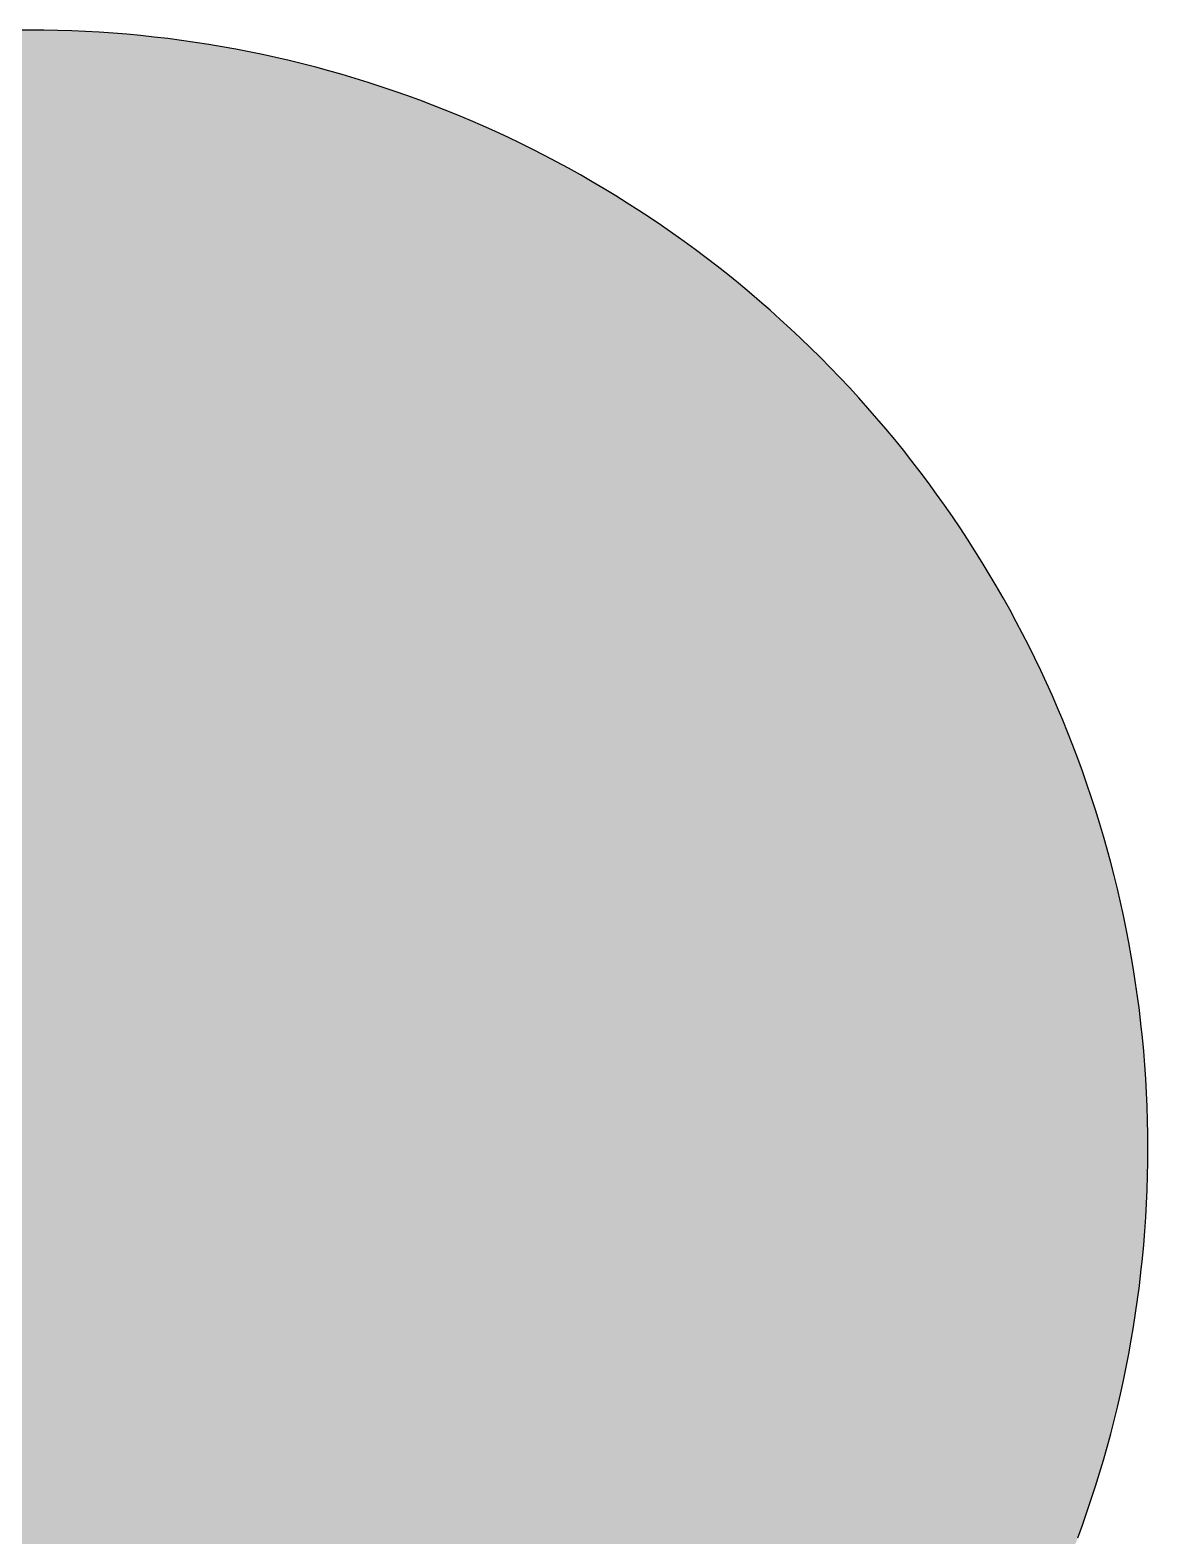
# Model space of a CAD drawing. Header units: metres. Extents: x -10.3 to 25.7, y -1.5 to 11.3.
# Drawn here: x 0 to 3.175, y 7.074 to 11.35 of the extents above; entities that cross this region are included whole.
import ezdxf

# ---------------------------------------------------------------- set-up
doc = ezdxf.new("R2010")
doc.units = ezdxf.units.M

msp = doc.modelspace()

# ---------------------------------------------------------------- hatches: boundary and pattern name
at = {"true_color": 0xf1efea}
msp.add_hatch(color=7, dxfattribs=at).paths.add_polyline_path([(3.175017, 8.175008), (3.17472, 8.214422), (3.174033, 8.253818), (3.172815, 8.293136), (3.171063, 8.332379), (3.168852, 8.371622), (3.166185, 8.410712), (3.163062, 8.449805), (3.15948, 8.488742), (3.155364, 8.527679), (3.150792, 8.566466), (3.145689, 8.605175), (3.140202, 8.643809), (3.134181, 8.682365), (3.127704, 8.720771), (3.120771, 8.759099), (3.113379, 8.797277), (3.105531, 8.835377), (3.097224, 8.873324), (3.088461, 8.911118), (3.079242, 8.948837), (3.069564, 8.986481), (3.05943, 9.023894), (3.048762, 9.061232), (3.037713, 9.098342), (3.026283, 9.135374), (3.014319, 9.172256), (3.001899, 9.208907), (2.989098, 9.245483), (2.975763, 9.281831), (2.962047, 9.318104), (2.947872, 9.354146), (2.933319, 9.38996), (2.918307, 9.425621), (2.902839, 9.461129), (2.886912, 9.496487), (2.870529, 9.531539), (2.853765, 9.566516), (2.83662, 9.601187), (2.819019, 9.635705), (2.800959, 9.669995), (2.782518, 9.704132), (2.763621, 9.737966), (2.744265, 9.771644), (2.724606, 9.805097), (2.704413, 9.838244), (2.683917, 9.871238), (2.662962, 9.903929), (2.641548, 9.936467), (2.619756, 9.968699), (2.59758, 10.000703), (2.574951, 10.032401), (2.552013, 10.063871), (2.528544, 10.095113), (2.504769, 10.126052), (2.480538, 10.156685), (2.456001, 10.187087), (2.430933, 10.217264), (2.405556, 10.247057), (2.379801, 10.276622), (2.35359, 10.305884), (2.32707, 10.334915), (2.300097, 10.363568), (2.27274, 10.391912), (2.24508, 10.419956), (2.216961, 10.447691), (2.188617, 10.475048), (2.159964, 10.502021), (2.130933, 10.528541), (2.101671, 10.554752), (2.072106, 10.580507), (2.042313, 10.605884), (2.012136, 10.630877), (1.981734, 10.655489), (1.951101, 10.67972), (1.920162, 10.703495), (1.88892, 10.726889), (1.85745, 10.749902), (1.825674, 10.772531), (1.793748, 10.794707), (1.761516, 10.816499), (1.728978, 10.837913), (1.696287, 10.858868), (1.663293, 10.879364), (1.630146, 10.899557), (1.596693, 10.919294), (1.563015, 10.938572), (1.529181, 10.957469), (1.495044, 10.97591), (1.460754, 10.99397), (1.426236, 11.011571), (1.391565, 11.028794), (1.356588, 11.045558), (1.321536, 11.061863), (1.286178, 11.07779), (1.25067, 11.093258), (1.215009, 11.10827), (1.179117, 11.122901), (1.143075, 11.136998), (1.10688, 11.150789), (1.070532, 11.164049), (1.033956, 11.17685), (0.997305, 11.18927), (0.960423, 11.201234), (0.923391, 11.212739), (0.886206, 11.223788), (0.848943, 11.234381), (0.811452, 11.244515), (0.773886, 11.254193), (0.736167, 11.263412), (0.698373, 11.272253), (0.660348, 11.280557), (0.622326, 11.288405), (0.584073, 11.295797), (0.545745, 11.302733), (0.507339, 11.30921), (0.468858, 11.315153), (0.430224, 11.320715), (0.391515, 11.325743), (0.352653, 11.330315), (0.313791, 11.334431), (0.274854, 11.338088), (0.235761, 11.341214), (0.196596, 11.343881), (0.157428, 11.346089), (0.118185, 11.347766), (0.078789, 11.348984), (0.039396, 11.349746), (0, 11.349977), (-0.039471, 11.349746), (-0.078867, 11.348984), (-0.118188, 11.347766), (-0.157431, 11.346089), (-0.196674, 11.343881), (-0.235764, 11.341214), (-0.274854, 11.338088), (-0.313791, 11.334431), (-0.352731, 11.330315), (-0.391515, 11.325743), (-0.430227, 11.320715), (-0.468858, 11.315153), (-0.507417, 11.30921), (-0.54582, 11.302733), (-0.584151, 11.295797), (-0.622326, 11.288405), (-0.660426, 11.280557), (-0.698373, 11.272253), (-0.73617, 11.263412), (-0.773889, 11.254193), (-0.81153, 11.244515), (-0.848946, 11.234381), (-0.886284, 11.223788), (-0.923391, 11.212739), (-0.960426, 11.201234), (-0.997305, 11.18927), (-1.033959, 11.17685), (-1.070535, 11.164049), (-1.106883, 11.150789), (-1.143153, 11.136998), (-1.179195, 11.122901), (-1.215009, 11.10827), (-1.25067, 11.093258), (-1.286181, 11.07779), (-1.321536, 11.061863), (-1.356666, 11.045558), (-1.391565, 11.028794), (-1.426236, 11.011571), (-1.460754, 10.99397), (-1.495044, 10.97591), (-1.529181, 10.957469), (-1.563015, 10.938572), (-1.596696, 10.919294), (-1.630146, 10.899557), (-1.663293, 10.879364), (-1.69629, 10.858868), (-1.728978, 10.837913), (-1.761516, 10.816499), (-1.793748, 10.794707), (-1.825752, 10.772531), (-1.857453, 10.749902), (-1.888923, 10.726889), (-1.920165, 10.703495), (-1.951101, 10.67972), (-1.981734, 10.655489), (-2.012139, 10.630877), (-2.042313, 10.605884), (-2.072106, 10.580507), (-2.101674, 10.554752), (-2.130933, 10.528541), (-2.159967, 10.502021), (-2.188617, 10.475048), (-2.216964, 10.447691), (-2.24508, 10.419956), (-2.272743, 10.391912), (-2.300097, 10.363568), (-2.327073, 10.334915), (-2.35359, 10.305884), (-2.379804, 10.276622), (-2.405559, 10.247057), (-2.430933, 10.217264), (-2.455926, 10.187087), (-2.480538, 10.156685), (-2.504772, 10.126052), (-2.528544, 10.095113), (-2.551938, 10.063871), (-2.574951, 10.032401), (-2.597583, 10.000703), (-2.619756, 9.968699), (-2.641551, 9.936467), (-2.662962, 9.903929), (-2.683917, 9.871238), (-2.704416, 9.838244), (-2.724609, 9.805097), (-2.744343, 9.771644), (-2.763621, 9.737966), (-2.782521, 9.704132), (-2.800959, 9.669995), (-2.819019, 9.635705), (-2.836623, 9.601187), (-2.853843, 9.566516), (-2.870607, 9.531539), (-2.886915, 9.496487), (-2.902839, 9.461129), (-2.918307, 9.425621), (-2.933319, 9.38996), (-2.94795, 9.354146), (-2.962047, 9.318104), (-2.975838, 9.281831), (-2.989098, 9.245483), (-3.001899, 9.208907), (-3.014319, 9.172256), (-3.026283, 9.135374), (-3.037791, 9.098342), (-3.04884, 9.061232), (-3.05943, 9.023894), (-3.069564, 8.986481), (-3.079242, 8.948837), (-3.088464, 8.911118), (-3.097302, 8.873324), (-3.105609, 8.835377), (-3.113457, 8.797277), (-3.120849, 8.759099), (-3.127782, 8.720771), (-3.134259, 8.682365), (-3.140202, 8.643809), (-3.145764, 8.605175), (-3.150795, 8.566466), (-3.155367, 8.527679), (-3.15948, 8.488742), (-3.16314, 8.449805), (-3.166263, 8.410712), (-3.16893, 8.371622), (-3.171141, 8.332379), (-3.172815, 8.293136), (-3.174036, 8.253818), (-3.174798, 8.214422), (-3.175026, 8.174951), (-3.174798, 8.135555), (-3.174036, 8.096159), (-3.172815, 8.056763), (-3.171141, 8.01752), (-3.16893, 7.978355), (-3.166263, 7.939187), (-3.16314, 7.900097), (-3.15948, 7.86116), (-3.155367, 7.822298), (-3.150795, 7.783436), (-3.145764, 7.744724), (-3.140202, 7.706093), (-3.134259, 7.667612), (-3.127782, 7.629206), (-3.120849, 7.590878), (-3.113457, 7.552625), (-3.105609, 7.5146), (-3.097302, 7.476578), (-3.088464, 7.438781), (-3.079242, 7.401062), (-3.069564, 7.363496), (-3.05943, 7.326005), (-3.04884, 7.288745), (-3.037791, 7.25156), (-3.026283, 7.214525), (-3.014319, 7.177646), (-3.001899, 7.140992), (-2.989098, 7.104416), (-2.975838, 7.068068), (-2.962047, 7.031873), (-2.94795, 6.995831), (-2.933319, 6.959942), (-2.918307, 6.924281), (-2.902839, 6.88877), (-2.886915, 6.853415), (-2.870607, 6.818363), (-2.853843, 6.783386), (-2.836623, 6.748715), (-2.819019, 6.714197), (-2.800959, 6.679907), (-2.782521, 6.64577), (-2.763621, 6.611936), (-2.744343, 6.578255), (-2.724609, 6.544805), (-2.704416, 6.511658), (-2.683917, 6.478661), (-2.662962, 6.445973), (-2.641551, 6.413435), (-2.619756, 6.381203), (-2.597583, 6.349274), (-2.574951, 6.317498), (-2.551938, 6.286028), (-2.528544, 6.254786), (-2.504772, 6.22385), (-2.480538, 6.193217), (-2.455926, 6.162812), (-2.430933, 6.132638), (-2.405559, 6.102845), (-2.379804, 6.073277), (-2.35359, 6.044018), (-2.327073, 6.014984), (-2.300097, 5.986334), (-2.272743, 5.957987), (-2.24508, 5.929871), (-2.216964, 5.902208), (-2.188617, 5.874854), (-2.159967, 5.847878), (-2.130933, 5.821361), (-2.101674, 5.795147), (-2.072106, 5.769392), (-2.042313, 5.744018), (-2.012139, 5.718947), (-1.981734, 5.694413), (-1.951101, 5.670179), (-1.920165, 5.646407), (-1.888923, 5.622935), (-1.857453, 5.6), (-1.825752, 5.577368), (-1.793748, 5.555195), (-1.761516, 5.5334), (-1.728978, 5.511989), (-1.69629, 5.491034), (-1.663293, 5.470535), (-1.630146, 5.450342), (-1.596696, 5.430683), (-1.563015, 5.41133), (-1.529181, 5.39243), (-1.495044, 5.373992), (-1.460754, 5.355932), (-1.426236, 5.338328), (-1.391565, 5.321183), (-1.356666, 5.304419), (-1.321536, 5.288036), (-1.286181, 5.272112), (-1.25067, 5.256644), (-1.215009, 5.241632), (-1.179195, 5.227076), (-1.143153, 5.212904), (-1.106883, 5.199188), (-1.070535, 5.185853), (-1.033959, 5.173052), (-0.997305, 5.160632), (-0.960426, 5.148668), (-0.923391, 5.137238), (-0.886284, 5.126189), (-0.848946, 5.115521), (-0.81153, 5.105387), (-0.773889, 5.095709), (-0.73617, 5.086487), (-0.698373, 5.077724), (-0.660426, 5.06942), (-0.622326, 5.061572), (-0.584151, 5.05418), (-0.54582, 5.047244), (-0.507417, 5.040767), (-0.468858, 5.034749), (-0.430227, 5.029262), (-0.391515, 5.024156), (-0.352731, 5.019584), (-0.313791, 5.015471), (-0.274854, 5.011889), (-0.235764, 5.008763), (-0.196674, 5.006096), (-0.157431, 5.003888), (-0.118188, 5.002136), (-0.078867, 5.000915), (-0.039471, 5.000231), (0, 5), (0.039396, 5.000231), (0.078789, 5.000915), (0.118185, 5.002136), (0.157428, 5.003888), (0.196596, 5.006096), (0.235761, 5.008763), (0.274854, 5.011889), (0.313791, 5.015471), (0.352653, 5.019584), (0.391515, 5.024156), (0.430224, 5.029262), (0.468858, 5.034749), (0.507339, 5.040767), (0.545745, 5.047244), (0.584073, 5.05418), (0.622326, 5.061572), (0.660348, 5.06942), (0.698373, 5.077724), (0.736167, 5.086487), (0.773886, 5.095709), (0.811452, 5.105387), (0.848943, 5.115521), (0.886206, 5.126189), (0.923391, 5.137238), (0.960423, 5.148668), (0.997305, 5.160632), (1.033956, 5.173052), (1.070532, 5.185853), (1.10688, 5.199188), (1.143075, 5.212904), (1.179117, 5.227076), (1.215009, 5.241632), (1.25067, 5.256644), (1.286178, 5.272112), (1.321536, 5.288036), (1.356588, 5.304419), (1.391565, 5.321183), (1.426236, 5.338328), (1.460754, 5.355932), (1.495044, 5.373992), (1.529181, 5.39243), (1.563015, 5.41133), (1.596693, 5.430683), (1.630146, 5.450342), (1.663293, 5.470535), (1.696287, 5.491034), (1.728978, 5.511989), (1.761516, 5.5334), (1.793748, 5.555195), (1.825674, 5.577368), (1.85745, 5.6), (1.88892, 5.622935), (1.920162, 5.646407), (1.951101, 5.670179), (1.981734, 5.694413), (2.012136, 5.718947), (2.042313, 5.744018), (2.072106, 5.769392), (2.101671, 5.795147), (2.130933, 5.821361), (2.159964, 5.847878), (2.188617, 5.874854), (2.216961, 5.902208), (2.24508, 5.929871), (2.27274, 5.957987), (2.300097, 5.986334), (2.32707, 6.014984), (2.35359, 6.044018), (2.379801, 6.073277), (2.405556, 6.102845), (2.430933, 6.132638), (2.456001, 6.162812), (2.480538, 6.193217), (2.504769, 6.22385), (2.528544, 6.254786), (2.552013, 6.286028), (2.574951, 6.317498), (2.59758, 6.349274), (2.619756, 6.381203), (2.641548, 6.413435), (2.662962, 6.445973), (2.683917, 6.478661), (2.704413, 6.511658), (2.724606, 6.544805), (2.744265, 6.578255), (2.763621, 6.611936), (2.782518, 6.64577), (2.800959, 6.679907), (2.819019, 6.714197), (2.83662, 6.748715), (2.853765, 6.783386), (2.870529, 6.818363), (2.886912, 6.853415), (2.902839, 6.88877), (2.918307, 6.924281), (2.933319, 6.959942), (2.947872, 6.995831), (2.962047, 7.031873), (2.975763, 7.068068), (2.989098, 7.104416), (3.001899, 7.140992), (3.014319, 7.177646), (3.026283, 7.214525), (3.037713, 7.25156), (3.048762, 7.288745), (3.05943, 7.326005), (3.069564, 7.363496), (3.079242, 7.401062), (3.088461, 7.438781), (3.097224, 7.476578), (3.105531, 7.5146), (3.113379, 7.552625), (3.120771, 7.590878), (3.127704, 7.629206), (3.134181, 7.667612), (3.140202, 7.706093), (3.145689, 7.744724), (3.150792, 7.783436), (3.155364, 7.822298), (3.15948, 7.86116), (3.163062, 7.900097), (3.166185, 7.939187), (3.168852, 7.978355), (3.171063, 8.01752), (3.172815, 8.056763), (3.174033, 8.096159), (3.17472, 8.135555), (3.174948, 8.174951)])
at = {"true_color": 0x292829}
h = msp.add_hatch(color=250, dxfattribs=at)
h.paths.add_polyline_path([(0.132309, 7.802063), (0.132282, 7.803248), (0.132282, 7.804466), (0.13236, 7.805684), (0.13236, 7.806905), (0.132435, 7.808123), (0.13251, 7.809344), (0.132588, 7.810562), (0.132663, 7.81178), (0.132741, 7.813001), (0.132891, 7.814219), (0.133044, 7.81544), (0.133197, 7.816658), (0.13335, 7.817876), (0.133503, 7.819097), (0.133653, 7.82024), (0.133884, 7.821458), (0.134034, 7.822679), (0.134265, 7.823822), (0.134493, 7.82504), (0.134721, 7.826258), (0.134949, 7.827401), (0.135255, 7.828622), (0.135483, 7.829765), (0.135789, 7.830983), (0.136092, 7.832126), (0.136398, 7.833347), (0.136701, 7.83449), (0.137082, 7.835633), (0.137388, 7.836776), (0.137769, 7.837994), (0.13815, 7.839137), (0.138531, 7.84028), (0.138912, 7.841423), (0.139293, 7.842566), (0.139674, 7.843709), (0.14013, 7.844852), (0.140589, 7.845995), (0.14097, 7.847063), (0.141426, 7.848206), (0.14196, 7.849349), (0.142416, 7.850414), (0.142875, 7.851557), (0.143409, 7.852625), (0.14394, 7.853768), (0.144474, 7.854833), (0.145008, 7.855901), (0.145542, 7.857044), (0.146076, 7.858112), (0.146685, 7.859177), (0.147219, 7.860245), (0.147828, 7.86131), (0.148437, 7.862378), (0.149046, 7.863446), (0.149655, 7.864436), (0.150342, 7.865501), (0.150951, 7.866569), (0.151638, 7.867559), (0.152247, 7.868549), (0.152934, 7.869617), (0.153618, 7.870607), (0.15438, 7.871597), (0.155067, 7.87259), (0.155751, 7.87358), (0.156513, 7.87457), (0.180726, 7.906871), (0.181509, 7.90787), (0.182271, 7.908935), (0.183033, 7.910003), (0.183795, 7.911071), (0.184632, 7.912136), (0.185394, 7.913204), (0.186156, 7.914269), (0.186918, 7.915412), (0.18768, 7.91648), (0.188442, 7.917548), (0.189204, 7.918613), (0.189891, 7.919756), (0.190653, 7.920824), (0.191415, 7.921889), (0.192099, 7.923032), (0.192861, 7.9241), (0.193623, 7.925243), (0.19431, 7.926311), (0.195072, 7.927454), (0.195756, 7.928519), (0.196443, 7.929662), (0.197205, 7.93073), (0.197892, 7.931873), (0.198576, 7.933016), (0.199263, 7.934081), (0.199947, 7.935224), (0.200634, 7.936367), (0.201321, 7.93751), (0.202005, 7.938653), (0.202692, 7.939796), (0.203376, 7.940939), (0.203988, 7.942082), (0.204672, 7.943225), (0.205359, 7.944368), (0.205968, 7.945511), (0.206655, 7.946654), (0.207264, 7.947797), (0.207948, 7.94894), (0.20856, 7.950083), (0.209169, 7.951226), (0.209853, 7.952447), (0.210465, 7.95359), (0.211074, 7.954733), (0.211683, 7.955951), (0.212292, 7.957094), (0.212901, 7.958237), (0.213513, 7.959458), (0.214122, 7.960601), (0.214731, 7.961819), (0.215265, 7.962962), (0.215874, 7.96418), (0.216483, 7.965323), (0.217017, 7.966544), (0.217626, 7.967762), (0.21816, 7.968905), (0.218769, 7.970126), (0.219303, 7.971344), (0.219837, 7.972487), (0.220371, 7.973705), (0.22098, 7.974926), (0.221514, 7.976144), (0.222045, 7.977365), (0.222579, 7.978508), (0.223113, 7.979726), (0.382593, 8.346236), (0.383286, 8.347925), (0.384123, 8.349602), (0.384963, 8.351276), (0.3858, 8.352953), (0.386715, 8.354555), (0.387552, 8.356229), (0.388542, 8.357753), (0.389457, 8.359355), (0.390447, 8.360954), (0.391515, 8.362478), (0.392505, 8.363927), (0.393573, 8.365451), (0.394716, 8.366897), (0.395781, 8.368346), (0.396924, 8.369795), (0.398145, 8.371166), (0.399288, 8.372537), (0.400506, 8.373908), (0.401802, 8.375279), (0.40302, 8.376575), (0.404316, 8.377871), (0.405612, 8.379089), (0.406908, 8.38031), (0.408279, 8.381528), (0.40965, 8.382749), (0.411021, 8.383892), (0.41247, 8.385035), (0.413841, 8.3861), (0.41529, 8.387168), (0.416736, 8.388233), (0.41826, 8.389301), (0.419784, 8.390291), (0.421233, 8.391281), (0.422832, 8.392196), (0.424356, 8.393111), (0.425958, 8.394026), (0.427482, 8.394863), (0.429081, 8.395703), (0.430758, 8.39654), (0.432357, 8.397302), (0.433959, 8.398064), (0.435636, 8.398751), (0.43731, 8.399435), (0.438987, 8.400122), (0.440739, 8.400731), (0.442416, 8.40134), (0.444168, 8.401949), (0.445923, 8.402483), (0.447597, 8.403017), (0.449427, 8.403473), (0.451179, 8.403932), (0.452931, 8.404313), (0.454761, 8.404694), (0.456513, 8.405075), (0.458343, 8.405378), (0.46017, 8.405684), (0.462, 8.405912), (0.46383, 8.40614), (0.465657, 8.406371), (0.467487, 8.406521), (0.469392, 8.406599), (0.471219, 8.406674), (0.473124, 8.406752), (0.474954, 8.406752), (1.482975, 8.406806), (1.484832, 8.406752), (1.486662, 8.406674), (1.488567, 8.406599), (1.490394, 8.406521), (1.492224, 8.406371), (1.494129, 8.40614), (1.495959, 8.405912), (1.497786, 8.405684), (1.499616, 8.405378), (1.501368, 8.405075), (1.503198, 8.404694), (1.50495, 8.404313), (1.506777, 8.403932), (1.508532, 8.403473), (1.510284, 8.403017), (1.512036, 8.402483), (1.513788, 8.401949), (1.515465, 8.40134), (1.517217, 8.400731), (1.518894, 8.400122), (1.520571, 8.399435), (1.522248, 8.398751), (1.523922, 8.398064), (1.525599, 8.397302), (1.527201, 8.39654), (1.5288, 8.395703), (1.530399, 8.394863), (1.532001, 8.394026), (1.5336, 8.393111), (1.535124, 8.392196), (1.536648, 8.391281), (1.538172, 8.390291), (1.539696, 8.389301), (1.541145, 8.388233), (1.542591, 8.387168), (1.54404, 8.3861), (1.545489, 8.385035), (1.54686, 8.383892), (1.548306, 8.382749), (1.549602, 8.381528), (1.550973, 8.38031), (1.552269, 8.379089), (1.55364, 8.377871), (1.554861, 8.376575), (1.556157, 8.375279), (1.557375, 8.373908), (1.558593, 8.372537), (1.559814, 8.371166), (1.560957, 8.369795), (1.5621, 8.368346), (1.563165, 8.366897), (1.564308, 8.365451), (1.565376, 8.363927), (1.566366, 8.362478), (1.567434, 8.360954), (1.568424, 8.359355), (1.569339, 8.357753), (1.570329, 8.356229), (1.571244, 8.354555), (1.572081, 8.352953), (1.572921, 8.351276), (1.573758, 8.349602), (1.574595, 8.347925), (1.575357, 8.346173), (1.734858, 7.979789), (1.735377, 7.978508), (1.735911, 7.977365), (1.736445, 7.976144), (1.736979, 7.974926), (1.737513, 7.973705), (1.738044, 7.972487), (1.738656, 7.971344), (1.739187, 7.970126), (1.739721, 7.968905), (1.74033, 7.967762), (1.740864, 7.966544), (1.741473, 7.965323), (1.742007, 7.96418), (1.742616, 7.962962), (1.743228, 7.961819), (1.743837, 7.960601), (1.744446, 7.959458), (1.74498, 7.958237), (1.745589, 7.957094), (1.746198, 7.955951), (1.746807, 7.954733), (1.747494, 7.95359), (1.748103, 7.952447), (1.748712, 7.951226), (1.749324, 7.950083), (1.750008, 7.94894), (1.750617, 7.947797), (1.751304, 7.946654), (1.751913, 7.945511), (1.7526, 7.944368), (1.753209, 7.943225), (1.753896, 7.942082), (1.75458, 7.940939), (1.755267, 7.939796), (1.755876, 7.938653), (1.756563, 7.93751), (1.757247, 7.936367), (1.757934, 7.935224), (1.758618, 7.934081), (1.759305, 7.933016), (1.760067, 7.931873), (1.760754, 7.93073), (1.761438, 7.929662), (1.762125, 7.928519), (1.762887, 7.927454), (1.763571, 7.926311), (1.764333, 7.925243), (1.76502, 7.9241), (1.765782, 7.923032), (1.766544, 7.921889), (1.767231, 7.920824), (1.767993, 7.919756), (1.768755, 7.918613), (1.769517, 7.917548), (1.770279, 7.91648), (1.771041, 7.915412), (1.771803, 7.914269), (1.772565, 7.913204), (1.773327, 7.912136), (1.774089, 7.911071), (1.774851, 7.910003), (1.775688, 7.908935), (1.77645, 7.90787), (1.777212, 7.906802), (1.801458, 7.874624), (1.80213, 7.87358), (1.802892, 7.87259), (1.803576, 7.871597), (1.804263, 7.870607), (1.80495, 7.869617), (1.805634, 7.868549), (1.806321, 7.867559), (1.807005, 7.866569), (1.807617, 7.865501), (1.808226, 7.864436), (1.80891, 7.863446), (1.809522, 7.862378), (1.810053, 7.86131), (1.810665, 7.860245), (1.811274, 7.859177), (1.811808, 7.858112), (1.812417, 7.857044), (1.812951, 7.855901), (1.813482, 7.854833), (1.814016, 7.853768), (1.814475, 7.852625), (1.815006, 7.851557), (1.815465, 7.850414), (1.815999, 7.849349), (1.816455, 7.848206), (1.816911, 7.847063), (1.81737, 7.845995), (1.817751, 7.844852), (1.818207, 7.843709), (1.818588, 7.842566), (1.819047, 7.841423), (1.819428, 7.84028), (1.819809, 7.839137), (1.820112, 7.837994), (1.820493, 7.836776), (1.820874, 7.835633), (1.82118, 7.83449), (1.821483, 7.833347), (1.821789, 7.832126), (1.822095, 7.830983), (1.822398, 7.829765), (1.822626, 7.828622), (1.822932, 7.827401), (1.82316, 7.826258), (1.823388, 7.82504), (1.823619, 7.823822), (1.823847, 7.822679), (1.824, 7.821458), (1.824228, 7.82024), (1.824381, 7.819097), (1.824531, 7.817876), (1.824684, 7.816658), (1.824837, 7.81544), (1.82499, 7.814219), (1.825143, 7.813001), (1.825218, 7.81178), (1.825293, 7.810562), (1.825371, 7.809344), (1.825446, 7.808123), (1.825524, 7.806905), (1.825524, 7.805684), (1.825599, 7.804466), (1.825599, 7.803248), (1.825599, 7.802027), (1.825641, 7.54001), (1.825599, 7.537385), (1.825446, 7.534793), (1.825293, 7.532204), (1.825065, 7.52969), (1.824762, 7.527098), (1.824456, 7.524584), (1.824, 7.522145), (1.823541, 7.519631), (1.823007, 7.517192), (1.822398, 7.514753), (1.821789, 7.512392), (1.821102, 7.509953), (1.82034, 7.507667), (1.819503, 7.505306), (1.818588, 7.50302), (1.817673, 7.500734), (1.816683, 7.498448), (1.815693, 7.496237), (1.81455, 7.494104), (1.813407, 7.491893), (1.812264, 7.48976), (1.811046, 7.487702), (1.80975, 7.485644), (1.808379, 7.483589), (1.807005, 7.481606), (1.805559, 7.479626), (1.80411, 7.477721), (1.802586, 7.475816), (1.801062, 7.473986), (1.799463, 7.472159), (1.797786, 7.470404), (1.796109, 7.468652), (1.794357, 7.466975), (1.792605, 7.465376), (1.790775, 7.463777), (1.788948, 7.462175), (1.787043, 7.460651), (1.785138, 7.459205), (1.783155, 7.457756), (1.781175, 7.456385), (1.779117, 7.455014), (1.777059, 7.453793), (1.775001, 7.452497), (1.772868, 7.451354), (1.770735, 7.450211), (1.768524, 7.449146), (1.766316, 7.448078), (1.76403, 7.447088), (1.761819, 7.446173), (1.759458, 7.445258), (1.757172, 7.444496), (1.754808, 7.443734), (1.752447, 7.442972), (1.750008, 7.442363), (1.747569, 7.441754), (1.745133, 7.44122), (1.742694, 7.440764), (1.74018, 7.440305), (1.737663, 7.440002), (1.735149, 7.439696), (1.73256, 7.439468), (1.730043, 7.439315), (1.727454, 7.43924), (1.724787, 7.439162), (0.233103, 7.439213), (0.230427, 7.43924), (0.227913, 7.439315), (0.225324, 7.439468), (0.222732, 7.439696), (0.220218, 7.440002), (0.217704, 7.440305), (0.215265, 7.440764), (0.212751, 7.44122), (0.210312, 7.441754), (0.207873, 7.442363), (0.205512, 7.442972), (0.203073, 7.443734), (0.200709, 7.444496), (0.198423, 7.445258), (0.196137, 7.446173), (0.193851, 7.447088), (0.191565, 7.448078), (0.189357, 7.449146), (0.187224, 7.450211), (0.185013, 7.451354), (0.18288, 7.452497), (0.180822, 7.453793), (0.178764, 7.455014), (0.176706, 7.456385), (0.174726, 7.457756), (0.172746, 7.459205), (0.170841, 7.460651), (0.168936, 7.462175), (0.167106, 7.463777), (0.165276, 7.465376), (0.163524, 7.466975), (0.161772, 7.468652), (0.160095, 7.470404), (0.158496, 7.472159), (0.156819, 7.473986), (0.155295, 7.475816), (0.153771, 7.477721), (0.152322, 7.479626), (0.150876, 7.481606), (0.149505, 7.483589), (0.148131, 7.485644), (0.146838, 7.487702), (0.145617, 7.48976), (0.144474, 7.491893), (0.143331, 7.494104), (0.142188, 7.496237), (0.141198, 7.498448), (0.140208, 7.500734), (0.139293, 7.50302), (0.138378, 7.505306), (0.137541, 7.507667), (0.136779, 7.509953), (0.136092, 7.512392), (0.135408, 7.514753), (0.134874, 7.517192), (0.13434, 7.519631), (0.133884, 7.522145), (0.133425, 7.524584), (0.133044, 7.527098), (0.132816, 7.52969), (0.132588, 7.532204), (0.132435, 7.534793), (0.132282, 7.537385), (0.132282, 7.539977)])
h.paths.add_polyline_path([(0.323844, 7.963343), (0.462423, 8.281784), (0.462687, 8.282468), (0.46299, 8.283077), (0.463371, 8.283764), (0.463677, 8.284451), (0.464058, 8.285135), (0.464361, 8.285744), (0.464742, 8.286356), (0.465123, 8.28704), (0.465582, 8.287649), (0.465963, 8.288261), (0.466344, 8.28887), (0.4668, 8.289479), (0.467259, 8.290013), (0.467715, 8.290622), (0.468171, 8.291156), (0.46863, 8.291765), (0.469086, 8.292299), (0.469545, 8.292833), (0.470076, 8.293364), (0.470535, 8.293898), (0.471069, 8.294432), (0.4716, 8.294888), (0.472134, 8.295422), (0.472668, 8.295881), (0.473202, 8.296337), (0.473736, 8.296793), (0.474345, 8.297252), (0.474879, 8.297708), (0.475488, 8.298167), (0.476022, 8.298548), (0.476631, 8.299004), (0.47724, 8.299385), (0.477849, 8.299766), (0.478458, 8.300147), (0.47907, 8.300528), (0.479679, 8.300909), (0.480363, 8.301215), (0.480975, 8.301518), (0.481659, 8.301899), (0.482268, 8.302205), (0.482955, 8.302508), (0.483642, 8.302814), (0.484251, 8.303042), (0.484935, 8.303348), (0.485622, 8.303576), (0.486309, 8.303804), (0.486993, 8.304032), (0.48768, 8.304263), (0.488364, 8.304491), (0.489126, 8.304644), (0.489813, 8.304794), (0.4905, 8.305025), (0.491262, 8.305175), (0.491946, 8.305328), (0.492708, 8.305406), (0.493395, 8.305556), (0.494157, 8.305634), (0.494841, 8.305709), (0.495603, 8.305787), (0.496365, 8.305862), (0.497127, 8.305937), (0.497814, 8.305937), (0.498576, 8.305937), (0.499338, 8.305937), (1.458621, 8.306009), (1.459305, 8.305937), (1.460067, 8.305937), (1.460829, 8.305937), (1.461591, 8.305862), (1.462278, 8.305787), (1.46304, 8.305709), (1.463802, 8.305634), (1.464486, 8.305556), (1.465248, 8.305406), (1.465935, 8.305328), (1.466697, 8.305175), (1.467384, 8.305025), (1.468146, 8.304794), (1.46883, 8.304644), (1.469517, 8.304491), (1.470201, 8.304263), (1.470888, 8.304032), (1.471575, 8.303804), (1.472259, 8.303576), (1.472946, 8.303348), (1.47363, 8.303042), (1.474317, 8.302814), (1.475004, 8.302508), (1.475613, 8.302205), (1.476297, 8.301899), (1.476909, 8.301518), (1.477593, 8.301215), (1.478202, 8.300909), (1.478814, 8.300528), (1.479423, 8.300147), (1.480032, 8.299766), (1.480641, 8.299385), (1.48125, 8.299004), (1.481862, 8.298548), (1.482471, 8.298167), (1.483005, 8.297708), (1.483614, 8.297252), (1.484148, 8.296793), (1.484679, 8.296337), (1.485291, 8.295881), (1.485822, 8.295422), (1.486356, 8.294888), (1.486815, 8.294432), (1.487346, 8.293898), (1.48788, 8.293364), (1.488339, 8.292833), (1.48887, 8.292299), (1.489329, 8.291765), (1.489785, 8.291156), (1.490244, 8.290622), (1.4907, 8.290013), (1.491156, 8.289479), (1.491537, 8.28887), (1.491996, 8.288261), (1.492377, 8.287649), (1.492758, 8.28704), (1.493139, 8.286356), (1.49352, 8.285744), (1.493901, 8.285135), (1.494282, 8.284451), (1.494585, 8.283764), (1.494891, 8.283077), (1.495272, 8.282468), (1.495578, 8.281784), (1.634157, 7.963343)], flags=16)
h.paths.add_polyline_path([(0.233103, 7.398869), (0.475029, 7.398869), (0.475029, 7.177106), (0.474954, 7.17551), (0.474879, 7.173986), (0.474801, 7.172387), (0.474648, 7.170863), (0.474498, 7.169339), (0.474267, 7.16789), (0.474039, 7.166366), (0.473736, 7.16492), (0.47343, 7.163396), (0.473049, 7.161947), (0.472668, 7.160501), (0.472287, 7.159052), (0.471831, 7.157681), (0.471297, 7.15631), (0.470763, 7.154936), (0.470229, 7.153565), (0.46962, 7.152194), (0.469011, 7.150823), (0.468402, 7.149527), (0.467715, 7.148231), (0.466953, 7.147013), (0.466266, 7.145717), (0.465429, 7.144499), (0.464667, 7.143278), (0.46383, 7.14206), (0.46299, 7.140917), (0.462075, 7.139774), (0.461163, 7.138631), (0.460248, 7.137488), (0.459258, 7.13642), (0.458265, 7.135355), (0.457275, 7.134362), (0.45621, 7.133297), (0.455142, 7.132307), (0.454074, 7.131392), (0.453009, 7.130402), (0.451866, 7.129487), (0.450723, 7.128647), (0.449502, 7.12781), (0.448359, 7.126973), (0.447141, 7.126133), (0.445845, 7.125371), (0.444627, 7.124609), (0.443331, 7.123925), (0.442035, 7.123238), (0.440739, 7.122629), (0.439368, 7.121942), (0.438072, 7.121408), (0.436701, 7.120799), (0.43533, 7.120265), (0.433881, 7.119809), (0.43251, 7.119353), (0.431064, 7.118894), (0.429615, 7.118513), (0.428166, 7.11821), (0.42672, 7.117829), (0.425196, 7.117598), (0.423747, 7.11737), (0.422223, 7.117142), (0.420699, 7.116914), (0.419175, 7.116836), (0.417651, 7.116686), (0.416052, 7.116686), (0.414528, 7.116608), (0.293586, 7.116677), (0.291999, 7.116686), (0.290475, 7.116686), (0.288873, 7.116836), (0.287349, 7.116914), (0.285825, 7.117142), (0.284301, 7.11737), (0.282855, 7.117598), (0.281331, 7.117829), (0.279882, 7.11821), (0.278433, 7.118513), (0.276987, 7.118894), (0.275538, 7.119353), (0.274167, 7.119809), (0.272718, 7.120265), (0.271347, 7.120799), (0.269976, 7.121408), (0.26868, 7.121942), (0.267309, 7.122629), (0.266013, 7.123238), (0.264717, 7.123925), (0.263424, 7.124609), (0.262203, 7.125371), (0.260907, 7.126133), (0.259764, 7.126973), (0.258546, 7.12781), (0.257328, 7.128647), (0.256185, 7.129487), (0.255042, 7.130402), (0.253974, 7.131392), (0.252906, 7.132307), (0.251841, 7.133297), (0.250773, 7.134362), (0.249783, 7.135355), (0.248793, 7.13642), (0.247803, 7.137488), (0.246888, 7.138631), (0.245973, 7.139774), (0.245058, 7.140917), (0.244221, 7.14206), (0.243381, 7.143278), (0.242619, 7.144499), (0.241857, 7.145717), (0.241095, 7.147013), (0.240333, 7.148231), (0.239649, 7.149527), (0.23904, 7.150823), (0.238428, 7.152194), (0.237819, 7.153565), (0.237285, 7.154936), (0.236754, 7.15631), (0.23622, 7.157681), (0.235761, 7.159052), (0.23538, 7.160501), (0.234999, 7.161947), (0.234618, 7.163396), (0.234315, 7.16492), (0.234009, 7.166366), (0.233781, 7.16789), (0.233553, 7.169339), (0.2334, 7.170863), (0.233247, 7.172387), (0.233172, 7.173986), (0.233094, 7.17551), (0.233094, 7.177034)], flags=16)
h.paths.add_polyline_path([(1.482975, 7.398869), (1.724856, 7.398869), (1.724856, 7.177106), (1.724787, 7.17551), (1.724709, 7.173986), (1.724634, 7.172387), (1.724481, 7.170863), (1.724328, 7.169339), (1.7241, 7.16789), (1.723872, 7.166366), (1.723566, 7.16492), (1.723263, 7.163396), (1.722882, 7.161947), (1.722501, 7.160501), (1.72212, 7.159052), (1.721661, 7.157681), (1.72113, 7.15631), (1.720596, 7.154936), (1.720062, 7.153565), (1.719453, 7.152194), (1.718844, 7.150823), (1.718232, 7.149527), (1.717548, 7.148231), (1.716786, 7.147013), (1.716024, 7.145717), (1.715262, 7.144499), (1.7145, 7.143278), (1.71366, 7.14206), (1.712823, 7.140917), (1.711908, 7.139774), (1.710993, 7.138631), (1.710081, 7.137488), (1.709088, 7.13642), (1.708098, 7.135355), (1.707108, 7.134362), (1.70604, 7.133297), (1.704975, 7.132307), (1.703907, 7.131392), (1.702842, 7.130402), (1.701699, 7.129487), (1.700556, 7.128647), (1.699335, 7.12781), (1.698117, 7.126973), (1.696896, 7.126133), (1.695678, 7.125371), (1.69446, 7.124609), (1.693164, 7.123925), (1.691868, 7.123238), (1.690572, 7.122629), (1.689201, 7.121942), (1.687905, 7.121408), (1.686534, 7.120799), (1.685163, 7.120265), (1.683714, 7.119809), (1.682343, 7.119353), (1.680894, 7.118894), (1.679448, 7.118513), (1.677999, 7.11821), (1.676553, 7.117829), (1.675029, 7.117598), (1.67358, 7.11737), (1.672056, 7.117142), (1.670532, 7.116914), (1.669008, 7.116836), (1.667484, 7.116686), (1.665885, 7.116686), (1.664361, 7.116608), (1.543446, 7.116677), (1.541829, 7.116686), (1.540305, 7.116686), (1.538781, 7.116836), (1.537257, 7.116914), (1.535733, 7.117142), (1.534209, 7.11737), (1.532685, 7.117598), (1.531239, 7.117829), (1.529715, 7.11821), (1.528266, 7.118513), (1.52682, 7.118894), (1.525446, 7.119353), (1.524, 7.119809), (1.522629, 7.120265), (1.521255, 7.120799), (1.519884, 7.121408), (1.518513, 7.121942), (1.517217, 7.122629), (1.515846, 7.123238), (1.51455, 7.123925), (1.513332, 7.124609), (1.512036, 7.125371), (1.510818, 7.126133), (1.509597, 7.126973), (1.508379, 7.12781), (1.507236, 7.128647), (1.506093, 7.129487), (1.50495, 7.130402), (1.503807, 7.131392), (1.502739, 7.132307), (1.501674, 7.133297), (1.500681, 7.134362), (1.499616, 7.135355), (1.498626, 7.13642), (1.497711, 7.137488), (1.496721, 7.138631), (1.495806, 7.139774), (1.494966, 7.140917), (1.494129, 7.14206), (1.493292, 7.143278), (1.492452, 7.144499), (1.49169, 7.145717), (1.490928, 7.147013), (1.490244, 7.148231), (1.489557, 7.149527), (1.48887, 7.150823), (1.488261, 7.152194), (1.487652, 7.153565), (1.487118, 7.154936), (1.486584, 7.15631), (1.486128, 7.157681), (1.485672, 7.159052), (1.485213, 7.160501), (1.484832, 7.161947), (1.484451, 7.163396), (1.484148, 7.16492), (1.483917, 7.166366), (1.483614, 7.16789), (1.483386, 7.169339), (1.483233, 7.170863), (1.48308, 7.172387), (1.483005, 7.173986), (1.482927, 7.17551), (1.482927, 7.177034)], flags=16)

# ---------------------------------------------------------------- linework, layer by layer
at = {"color": 7, "true_color": 0xf1efea}
for points in [[(3.175017, 8.175008), (3.17472, 8.214422), (3.174033, 8.253818), (3.172815, 8.293136), (3.171063, 8.332379), (3.168852, 8.371622), (3.166185, 8.410712), (3.163062, 8.449805), (3.15948, 8.488742), (3.155364, 8.527679), (3.150792, 8.566466), (3.145689, 8.605175), (3.140202, 8.643809), (3.134181, 8.682365), (3.127704, 8.720771), (3.120771, 8.759099), (3.113379, 8.797277), (3.105531, 8.835377), (3.097224, 8.873324), (3.088461, 8.911118), (3.079242, 8.948837), (3.069564, 8.986481), (3.05943, 9.023894), (3.048762, 9.061232), (3.037713, 9.098342), (3.026283, 9.135374), (3.014319, 9.172256), (3.001899, 9.208907), (2.989098, 9.245483), (2.975763, 9.281831), (2.962047, 9.318104), (2.947872, 9.354146), (2.933319, 9.38996), (2.918307, 9.425621), (2.902839, 9.461129), (2.886912, 9.496487), (2.870529, 9.531539), (2.853765, 9.566516), (2.83662, 9.601187), (2.819019, 9.635705), (2.800959, 9.669995), (2.782518, 9.704132), (2.763621, 9.737966), (2.744265, 9.771644), (2.724606, 9.805097), (2.704413, 9.838244), (2.683917, 9.871238), (2.662962, 9.903929), (2.641548, 9.936467), (2.619756, 9.968699), (2.59758, 10.000703), (2.574951, 10.032401), (2.552013, 10.063871), (2.528544, 10.095113), (2.504769, 10.126052), (2.480538, 10.156685), (2.456001, 10.187087), (2.430933, 10.217264), (2.405556, 10.247057), (2.379801, 10.276622), (2.35359, 10.305884), (2.32707, 10.334915), (2.300097, 10.363568), (2.27274, 10.391912), (2.24508, 10.419956), (2.216961, 10.447691), (2.188617, 10.475048), (2.159964, 10.502021), (2.130933, 10.528541), (2.101671, 10.554752), (2.072106, 10.580507), (2.042313, 10.605884), (2.012136, 10.630877), (1.981734, 10.655489), (1.951101, 10.67972), (1.920162, 10.703495), (1.88892, 10.726889), (1.85745, 10.749902), (1.825674, 10.772531), (1.793748, 10.794707), (1.761516, 10.816499), (1.728978, 10.837913), (1.696287, 10.858868), (1.663293, 10.879364), (1.630146, 10.899557), (1.596693, 10.919294), (1.563015, 10.938572), (1.529181, 10.957469), (1.495044, 10.97591), (1.460754, 10.99397), (1.426236, 11.011571), (1.391565, 11.028794), (1.356588, 11.045558), (1.321536, 11.061863), (1.286178, 11.07779), (1.25067, 11.093258), (1.215009, 11.10827), (1.179117, 11.122901), (1.143075, 11.136998), (1.10688, 11.150789), (1.070532, 11.164049), (1.033956, 11.17685), (0.997305, 11.18927), (0.960423, 11.201234), (0.923391, 11.212739), (0.886206, 11.223788), (0.848943, 11.234381), (0.811452, 11.244515), (0.773886, 11.254193), (0.736167, 11.263412), (0.698373, 11.272253), (0.660348, 11.280557), (0.622326, 11.288405), (0.584073, 11.295797), (0.545745, 11.302733), (0.507339, 11.30921), (0.468858, 11.315153), (0.430224, 11.320715), (0.391515, 11.325743), (0.352653, 11.330315), (0.313791, 11.334431), (0.274854, 11.338088), (0.235761, 11.341214), (0.196596, 11.343881), (0.157428, 11.346089), (0.118185, 11.347766), (0.078789, 11.348984), (0.039396, 11.349746), (0, 11.349977), (-0.039471, 11.349746)], [(2.975763, 7.068068), (2.989098, 7.104416), (3.001899, 7.140992), (3.014319, 7.177646), (3.026283, 7.214525), (3.037713, 7.25156), (3.048762, 7.288745), (3.05943, 7.326005), (3.069564, 7.363496), (3.079242, 7.401062), (3.088461, 7.438781), (3.097224, 7.476578), (3.105531, 7.5146), (3.113379, 7.552625), (3.120771, 7.590878), (3.127704, 7.629206), (3.134181, 7.667612), (3.140202, 7.706093), (3.145689, 7.744724), (3.150792, 7.783436), (3.155364, 7.822298), (3.15948, 7.86116), (3.163062, 7.900097), (3.166185, 7.939187), (3.168852, 7.978355), (3.171063, 8.01752), (3.172815, 8.056763), (3.174033, 8.096159), (3.17472, 8.135555), (3.174948, 8.174951), (3.175017, 8.175008)]]:
    msp.add_lwpolyline(points, dxfattribs=at)

doc.saveas('drawing.dxf')
